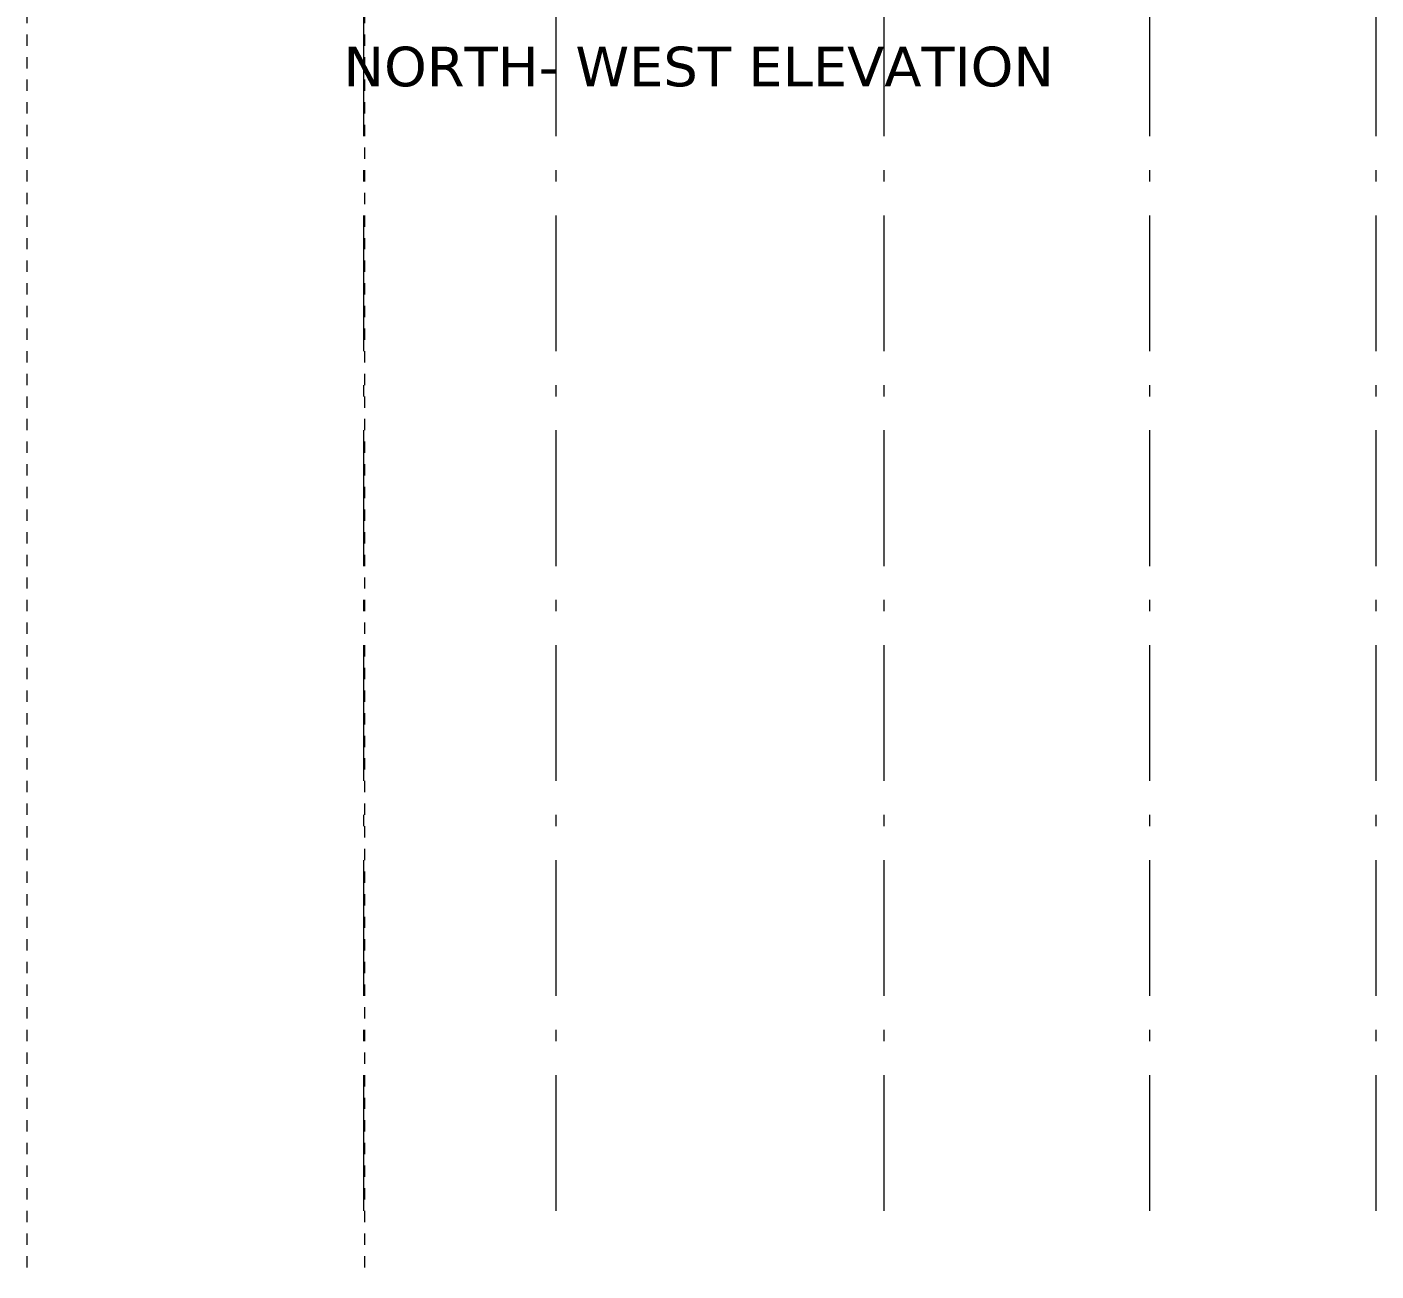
# Model space of a CAD drawing. Header units: inches. Extents: x -48 to 777, y -156 to 510.
# Drawn here: x 268.85 to 280.78, y -6.78 to 4.22 of the extents above; entities that cross this region are included whole.
import ezdxf

# ---------------------------------------------------------------- set-up
doc = ezdxf.new("R2010")
doc.units = ezdxf.units.IN
doc.header["$MEASUREMENT"] = 0
doc.linetypes.add('ACAD_ISO10W100', pattern=[18, 12, -3, 0, -3])
doc.linetypes.add('HIDDEN', pattern=[0.375, 0.25, -0.125])
for name, color, linetype, lineweight in [('A-AXIS ST', 251, 'ACAD_ISO10W100', 5), ('A-HIDDEN', 254, 'HIDDEN', 5), ('A-TEXT', 50, 'Continuous', 15)]:
    doc.layers.add(name, color=color, linetype=linetype, lineweight=lineweight)
doc.styles.add('ROMAND', font='verdana.ttf')

msp = doc.modelspace()

# ---------------------------------------------------------------- linework, layer by layer
at = {"layer": 'A-AXIS ST', "ltscale": 0.1}
for p, q in [((271.82968, -6.24262), (271.82968, 19.61185)), ((273.52968, -6.24262), (273.52968, 19.61185)), ((276.42968, -6.24262), (276.42968, 19.61185)), ((278.77968, -6.24262), (278.77968, 19.61185)), ((280.77968, -6.24262), (280.77968, 19.61185))]:
    msp.add_line(p, q, dxfattribs=at)
at = {"layer": 'A-HIDDEN', "ltscale": 0.4}
for p, q in [((268.852, 18.15725), (268.852, -6.77526)), ((271.83572, 18.15725), (271.83572, -6.77526))]:
    msp.add_line(p, q, dxfattribs=at)

# ---------------------------------------------------------------- texts
at = {"layer": 'A-TEXT', "insert": (271.6502, 4.04874), "char_height": 0.35, "width": 6.7333176, "attachment_point": 1, "style": 'ROMAND'}
msp.add_mtext('NORTH- WEST ELEVATION', dxfattribs=at)

doc.saveas('drawing.dxf')
